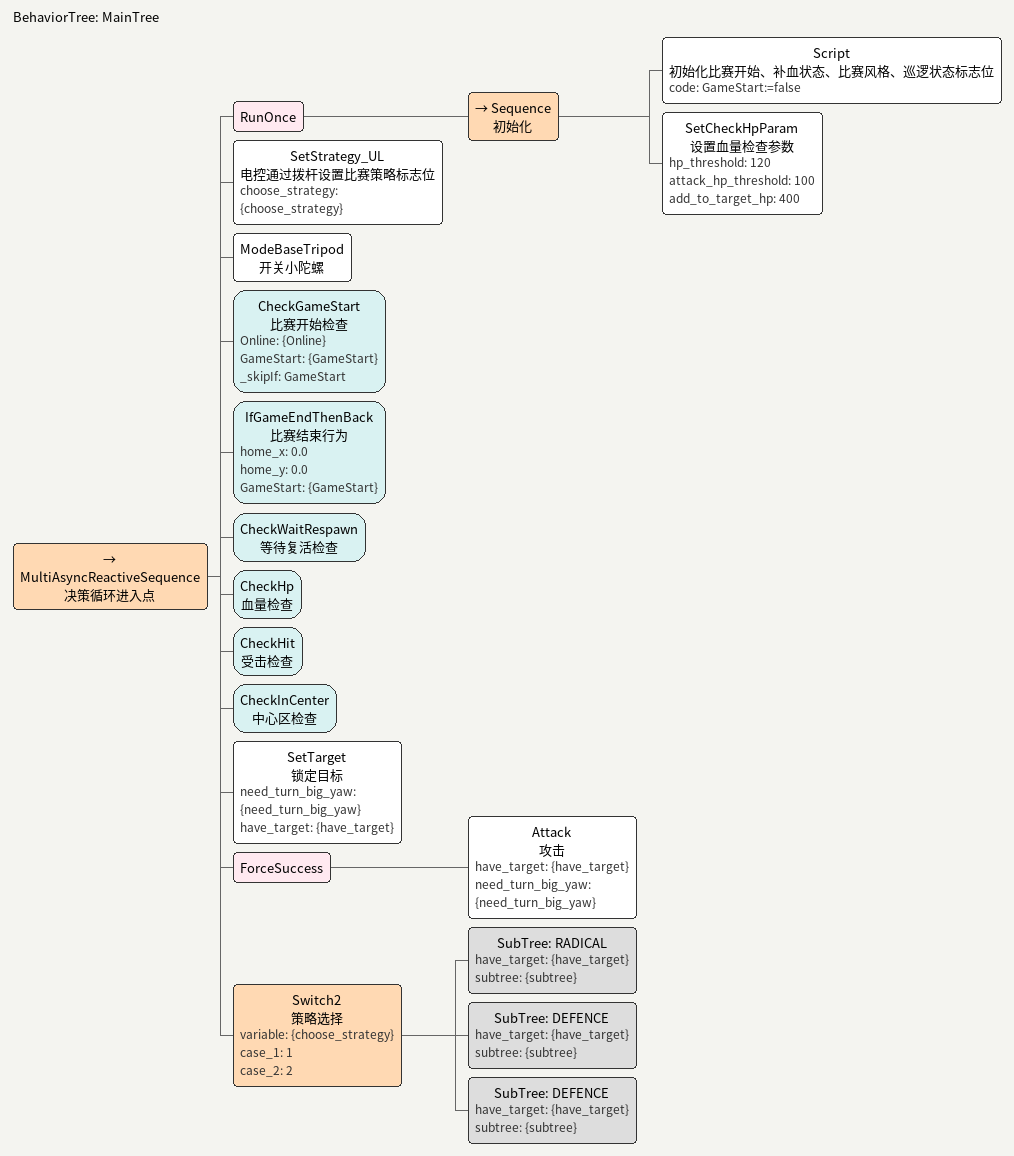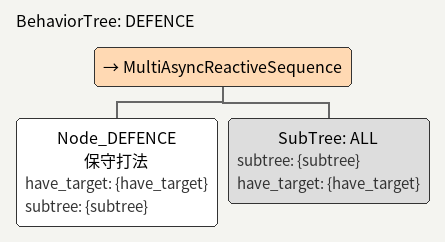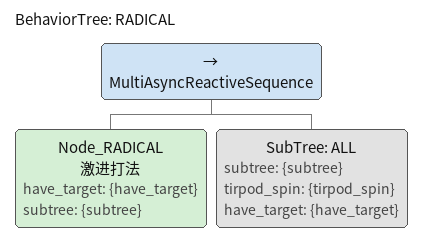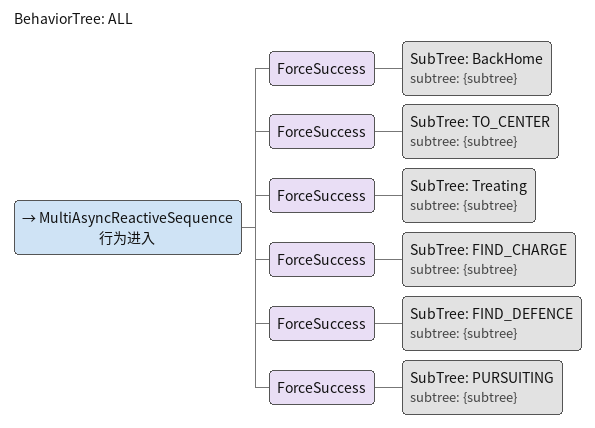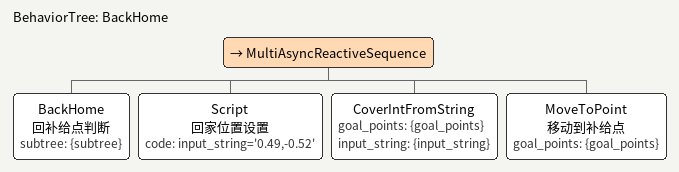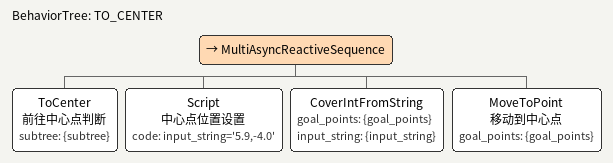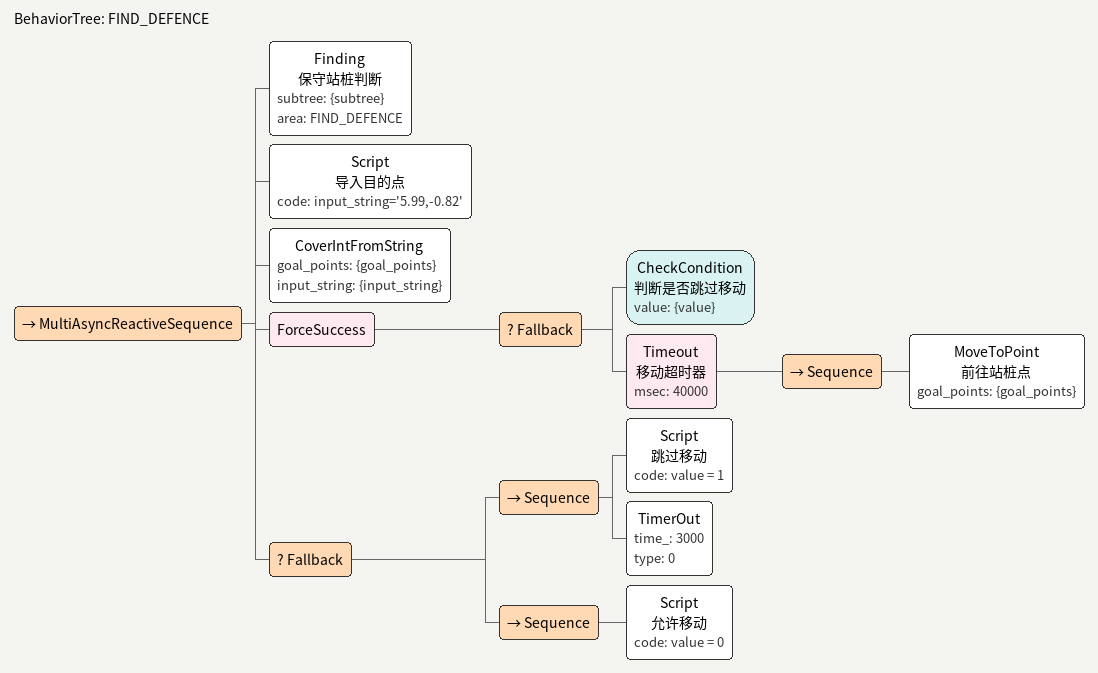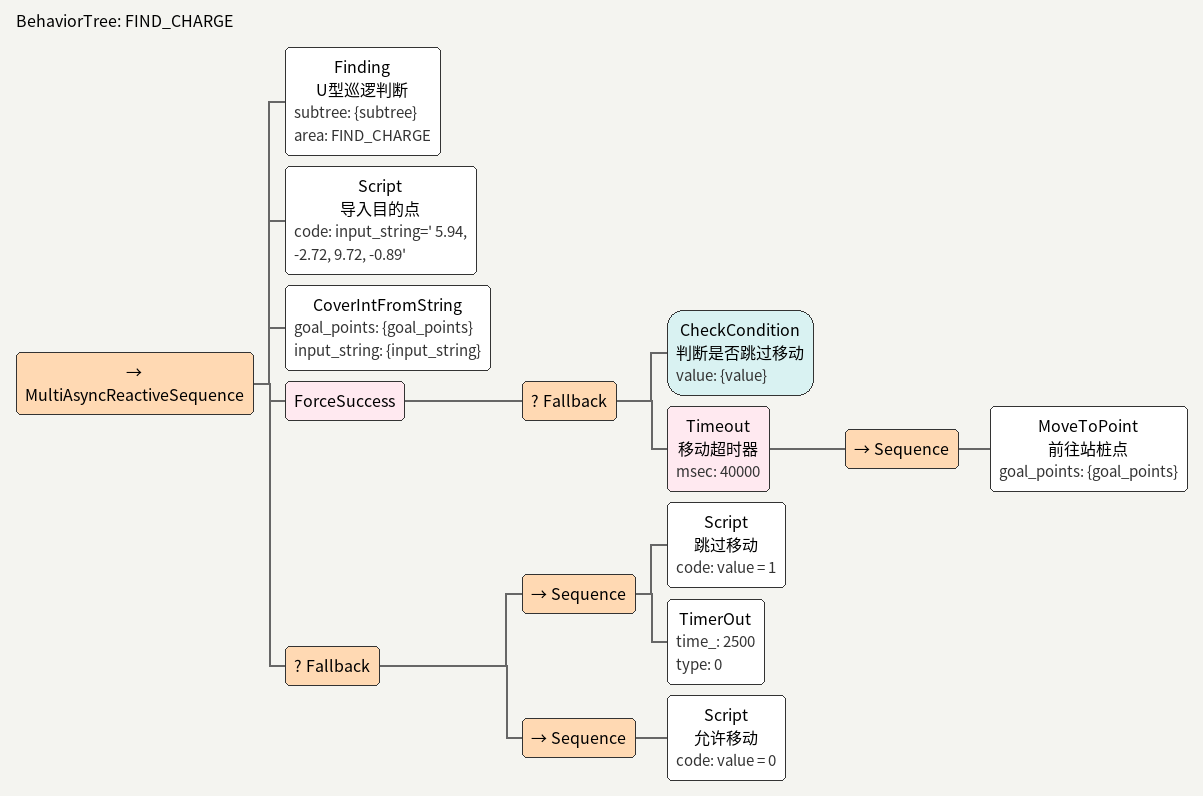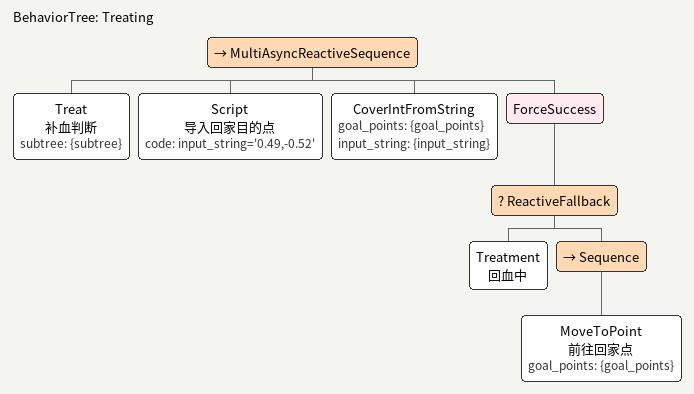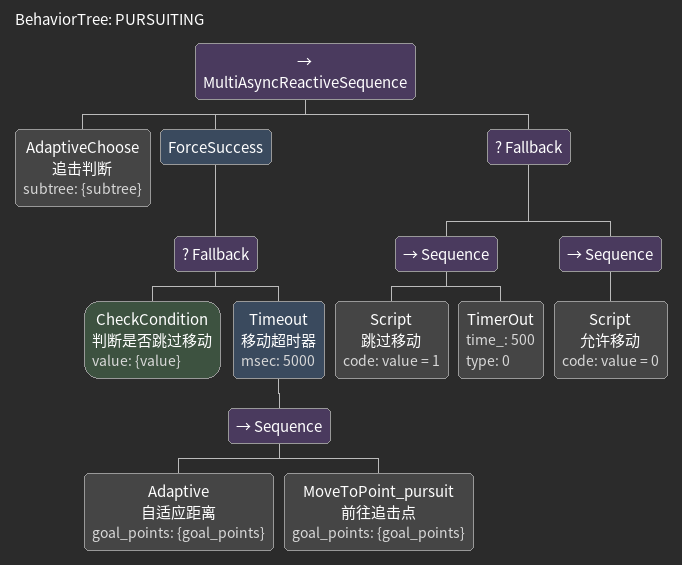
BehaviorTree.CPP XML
<?xml version="1.0" encoding="UTF-8"?>
<root BTCPP_format="4" >
<!--主树-->
    <BehaviorTree ID="MainTree">
        <MultiAsyncReactiveSequence name="决策循环进入点">
            <RunOnce>
                <Sequence name="初始化">
                    <Script name="初始化比赛开始、补血状态、比赛风格、巡逻状态标志位"
                            code="GameStart:=false"/>
                    <SetCheckHpParam    name="设置血量检查参数"
                                        hp_threshold="120"
                                        attack_hp_threshold="100"
                                        add_to_target_hp="400"/>
                </Sequence>
            </RunOnce>

            <SetStrategy_UL name="电控通过拨杆设置比赛策略标志位"
                            choose_strategy="{choose_strategy}"/>
            <ModeBaseTripod name="开关小陀螺"/>

            <CheckGameStart name="比赛开始检查"
                            Online="{Online}"
                            GameStart="{GameStart}"
                            _skipIf="GameStart"/>
            <IfGameEndThenBack name="比赛结束行为"
                            home_x="0.0"
                            home_y="0.0"
                            GameStart="{GameStart}"/>

            <CheckWaitRespawn name="等待复活检查"/>
            <CheckHp    name="血量检查"/>
            <CheckHit   name="受击检查"/>
            <CheckInCenter name="中心区检查"/>
            <SetTarget  name="锁定目标"
                        need_turn_big_yaw="{need_turn_big_yaw}"
                        have_target="{have_target}"/>
            <ForceSuccess>
                <Attack name="攻击"
                        have_target="{have_target}"
                        need_turn_big_yaw="{need_turn_big_yaw}"/>
            </ForceSuccess>

<!-- ****************************************************策略选择*******************************************************-->
            <Switch2 name="策略选择"
                    variable="{choose_strategy}"  case_1="1" case_2="2">
                <SubTree ID="RADICAL"
                         have_target="{have_target}"
                         subtree="{subtree}"/>
                <SubTree ID="DEFENCE"
                         have_target="{have_target}"
                         subtree="{subtree}"/>
                <!-- 默认走 DEFENCE -->
                <SubTree ID="DEFENCE"
                         have_target="{have_target}"
                         subtree="{subtree}"/>
            </Switch2>

        </MultiAsyncReactiveSequence>
    </BehaviorTree>

    <BehaviorTree ID="DEFENCE" name="保守">
        <MultiAsyncReactiveSequence>
            <Node_DEFENCE name="保守打法"
                          have_target="{have_target}"
                          subtree="{subtree}"/>
            <SubTree ID="ALL"
                         subtree="{subtree}"
                         have_target="{have_target}"/>
        </MultiAsyncReactiveSequence>
    </BehaviorTree>

    <BehaviorTree ID="RADICAL" name="激进">
        <MultiAsyncReactiveSequence>
            <Node_RADICAL name="激进打法"
                         have_target="{have_target}"
                         subtree="{subtree}"/>
            <SubTree ID="ALL"
                         subtree="{subtree}"
                         tirpod_spin="{tirpod_spin}"
                         have_target="{have_target}"/>
        </MultiAsyncReactiveSequence>
    </BehaviorTree>

    <!-- ************************************************选择器***************************************************** -->
    <BehaviorTree ID="ALL" name="行为">
        <MultiAsyncReactiveSequence name="行为进入">
            <ForceSuccess>
                <SubTree ID="BackHome" subtree="{subtree}"/>
            </ForceSuccess>

            <ForceSuccess>
                <SubTree ID="TO_CENTER" subtree="{subtree}"/>
            </ForceSuccess>

            <ForceSuccess>
                <SubTree ID="Treating" subtree="{subtree}"/>
            </ForceSuccess>

            <ForceSuccess>
                <SubTree ID="FIND_CHARGE" subtree="{subtree}"/>
            </ForceSuccess>

            <ForceSuccess>
                <SubTree ID="FIND_DEFENCE" subtree="{subtree}"/>
            </ForceSuccess>

            <ForceSuccess>
                <SubTree ID="PURSUITING" subtree="{subtree}"/>
            </ForceSuccess>
        </MultiAsyncReactiveSequence>
    </BehaviorTree>

<!-- ***********************************************子树******************************************************** -->
    <BehaviorTree ID="BackHome" name="回补给点">
        <MultiAsyncReactiveSequence>
            <BackHome name="回补给点判断"
                      subtree="{subtree}"/>

            <Script name="回家位置设置"
                    code="input_string='0.49,-0.52'"/>
            <CoverIntFromString goal_points="{goal_points}"
                                input_string="{input_string}"/>
            <MoveToPoint name="移动到补给点"
                         goal_points="{goal_points}" />

        </MultiAsyncReactiveSequence>
    </BehaviorTree>

    <BehaviorTree ID="TO_CENTER" name="前往中心点行为">
        <MultiAsyncReactiveSequence >
            <ToCenter name="前往中心点判断"
                      subtree="{subtree}"/>

            <Script name="中心点位置设置"
                    code="input_string='5.9,-4.0'"/>
            <CoverIntFromString goal_points="{goal_points}"
                                input_string="{input_string}"/>
            <MoveToPoint name="移动到中心点"
                         goal_points="{goal_points}" />
        </MultiAsyncReactiveSequence>
    </BehaviorTree>

    <BehaviorTree ID="FIND_DEFENCE" name="保守行为">
        <MultiAsyncReactiveSequence >
            <Finding name="保守站桩判断"
                     subtree="{subtree}"
                     area="FIND_DEFENCE"/>
            <Script name="导入目的点"
                    code="input_string='5.99,-0.82'"/>
            <CoverIntFromString goal_points="{goal_points}"
                                input_string="{input_string}"/>
            <ForceSuccess>
                <Fallback>
                    <CheckCondition name="判断是否跳过移动"
                                    value="{value}"/>
                    <Timeout name="移动超时器" msec="40000" >
                        <Sequence>
                            <MoveToPoint name="前往站桩点"
                                        goal_points="{goal_points}"/>
                        </Sequence>
                    </Timeout>
                </Fallback>
            </ForceSuccess>

            <Fallback>
                <Sequence>
                    <Script name="跳过移动" code="value = 1"/>
                    <TimerOut time_="3000"
                              type="0"/>
                </Sequence>

                <Sequence>
                    <Script name="允许移动" code="value = 0"/>
                </Sequence>
            </Fallback>
        </MultiAsyncReactiveSequence>
    </BehaviorTree>

    <BehaviorTree ID="FIND_CHARGE" name="敌人家巡逻">
        <MultiAsyncReactiveSequence >
            <Finding name="U型巡逻判断"
                     subtree="{subtree}"
                     area="FIND_CHARGE"/>
           <Script name="导入目的点"
                    code="input_string='
                            5.94, -2.72,
                            9.72, -0.89'"/>
            <CoverIntFromString goal_points="{goal_points}"
                                input_string="{input_string}"/>
            <ForceSuccess>
                <Fallback>
                    <CheckCondition name="判断是否跳过移动"
                                    value="{value}"/>
                    <Timeout name="移动超时器" msec="40000" >
                        <Sequence>
                            <MoveToPoint name="前往站桩点"
                                        goal_points="{goal_points}"/>
                        </Sequence>
                    </Timeout>
                </Fallback>
            </ForceSuccess>

            <Fallback>
                <Sequence>
                    <Script name="跳过移动" code="value = 1"/>
                    <TimerOut time_="2500"
                              type="0"/>
                </Sequence>

                <Sequence>
                    <Script name="允许移动" code="value = 0"/>
                </Sequence>
            </Fallback>
        </MultiAsyncReactiveSequence>
    </BehaviorTree>

    <BehaviorTree ID="Treating" name="补血">
        <MultiAsyncReactiveSequence >
            <Treat name="补血判断"
                   subtree="{subtree}"/>

            <Script name="导入回家目的点"
                    code="input_string='0.49,-0.52'"/>
            <CoverIntFromString goal_points="{goal_points}"
                                input_string="{input_string}"/>

            <ForceSuccess>
                <ReactiveFallback>
                    <Treatment name="回血中"/>

                    <Sequence>
                        <MoveToPoint name="前往回家点"
                                     goal_points="{goal_points}"/>
                    </Sequence>
                </ReactiveFallback>
            </ForceSuccess>
        </MultiAsyncReactiveSequence>
    </BehaviorTree>

    <BehaviorTree ID="PURSUITING" name="追击">
        <MultiAsyncReactiveSequence >
            <AdaptiveChoose name="追击判断"
                            subtree="{subtree}"/>
            <ForceSuccess>
                <Fallback>
                    <CheckCondition name="判断是否跳过移动"
                                    value="{value}"/>
                    <Timeout name="移动超时器" msec="5000">
                        <Sequence>
                            <Adaptive name="自适应距离"
                                      goal_points="{goal_points}"/>
                            <MoveToPoint_pursuit name="前往追击点"
                                                 goal_points="{goal_points}"/>
                        </Sequence>
                    </Timeout>
                </Fallback>
            </ForceSuccess>

            <Fallback>
                <Sequence>
                    <Script name="跳过移动" code="value = 1"/>
                    <TimerOut time_="500"
                              type="0"/>
                </Sequence>

                <Sequence>
                    <Script name="允许移动" code="value = 0"/>
                </Sequence>
            </Fallback>
        </MultiAsyncReactiveSequence>
    </BehaviorTree>
<!-- ***********************************************子树******************************************************** -->

</root>
